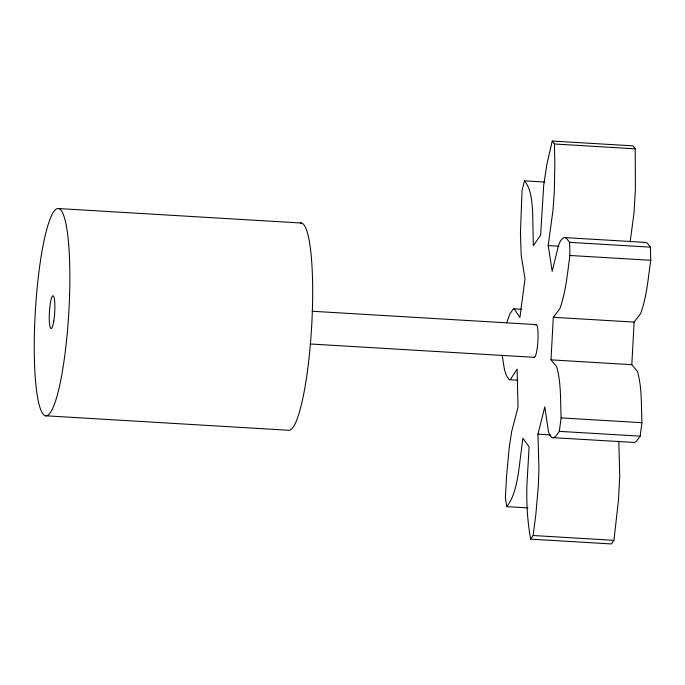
<?xml version="1.0" encoding="UTF-8"?>
<svg xmlns="http://www.w3.org/2000/svg" width="685" height="685" viewBox="0 0 685 685"><rect width="100%" height="100%" fill="white"/><g stroke="black" fill="none" stroke-linecap="round" stroke-linejoin="round"><path stroke-width="1.03" d="M564.508 237.567L645.313 242.379L647.06 242.91L650.416 247.131L650.75 260.291C648.147 278.119 646.846 296.536 640.638 313.567L634.122 322.104L631.81 364.677L637.495 371.501C642.093 388.052 641.186 405.674 641.931 422.722L640.167 436.148L559.337 431.362L561.118 417.901C560.381 401.17 561.289 383.189 556.682 366.689L550.997 359.865L553.309 317.292L559.825 308.747C566.033 291.724 567.334 273.306 569.937 255.479L569.62 242.344L566.247 238.097L564.508 237.567L562.933 238.055L560.416 240.923L558.455 245.632L552.187 271.328L548.197 245.555L552.975 210.226L554.285 192.211L554.841 164.383L554.405 144.013L552.23 141.05L546.93 164.109L543.719 185.018L540.611 235.229L533.324 245.658L532.639 211.28C531.748 200.902 531.329 189.197 524.453 180.84L522.056 190.37L520.446 233.028L521.225 255.676L525.001 278.752L519.906 317.532L514.366 309.081L513.211 309.003L509.786 314.124L506.609 322.96M630.14 242.019L634.027 212.735L635.406 188.957L635.218 148.825L633.043 145.862L552.23 141.05M618.82 441.08L619.737 475.767L618.538 499.519L613.948 540.328L611.422 543.95L530.61 539.138L533.135 535.524L535.816 514.7L538.29 486.598L538.941 468.677L537.948 434.17L544.823 406.856L548.377 431.165L549.858 435.386L552.093 437.595L634.447 442.459L636.279 441.423L640.158 436.165M533.135 535.507L613.948 540.337M559.337 431.362L555.466 436.602L553.634 437.638L552.093 437.595M528.007 507.91L506.746 506.643C514.11 497.216 516.327 484.911 518.399 473.395L522.869 438.28L529.12 446.8L526.911 484.989C526.354 503.09 527.45 521.294 530.61 539.129M643.746 242.867L645.313 242.379M502.114 355.335C503.989 363.341 503.475 373.411 509.375 379.687L510.556 379.276L517.106 369.121L518.031 407.053L511.669 431.559L509.272 447.091L506.643 474.979L505.359 497.695L506.746 506.643M554.405 143.996L635.209 148.816M524.436 180.831L544.644 182.039M58.722 208.574A103.855 16.748 -86.6 0 1 63.054 367.4A103.855 16.748 -86.6 0 1 34.421 360.541A103.855 16.748 -86.6 0 1 58.722 208.574L301.511 223.036M569.62 242.344L650.425 247.157M548.197 245.555L558.832 246.189M569.937 255.479L650.75 260.291M513.844 308.824L521.285 309.26M553.309 317.292L634.122 322.104M312.137 311.247L536.321 324.604M310.177 343.973L534.36 357.339M550.997 359.865L631.81 364.677M509.375 379.687L517.877 380.192M561.118 417.901L641.931 422.696M537.948 434.17L550.706 434.924M45.415 415.769L288.205 430.24A103.855 16.748 -86.6 0 0 311.624 326.899A103.855 16.748 -86.6 0 0 300.321 223.019M535.542 325.05A16.406 2.646 -86.6 0 1 537.93 340.394A16.406 2.646 -86.6 0 1 533.863 357.108M53.781 321.017A16.406 2.646 -86.6 0 0 53.139 295.809A16.406 2.646 -86.6 0 0 49.277 319.681A16.406 2.646 -86.6 0 0 53.781 321.017"/></g></svg>
